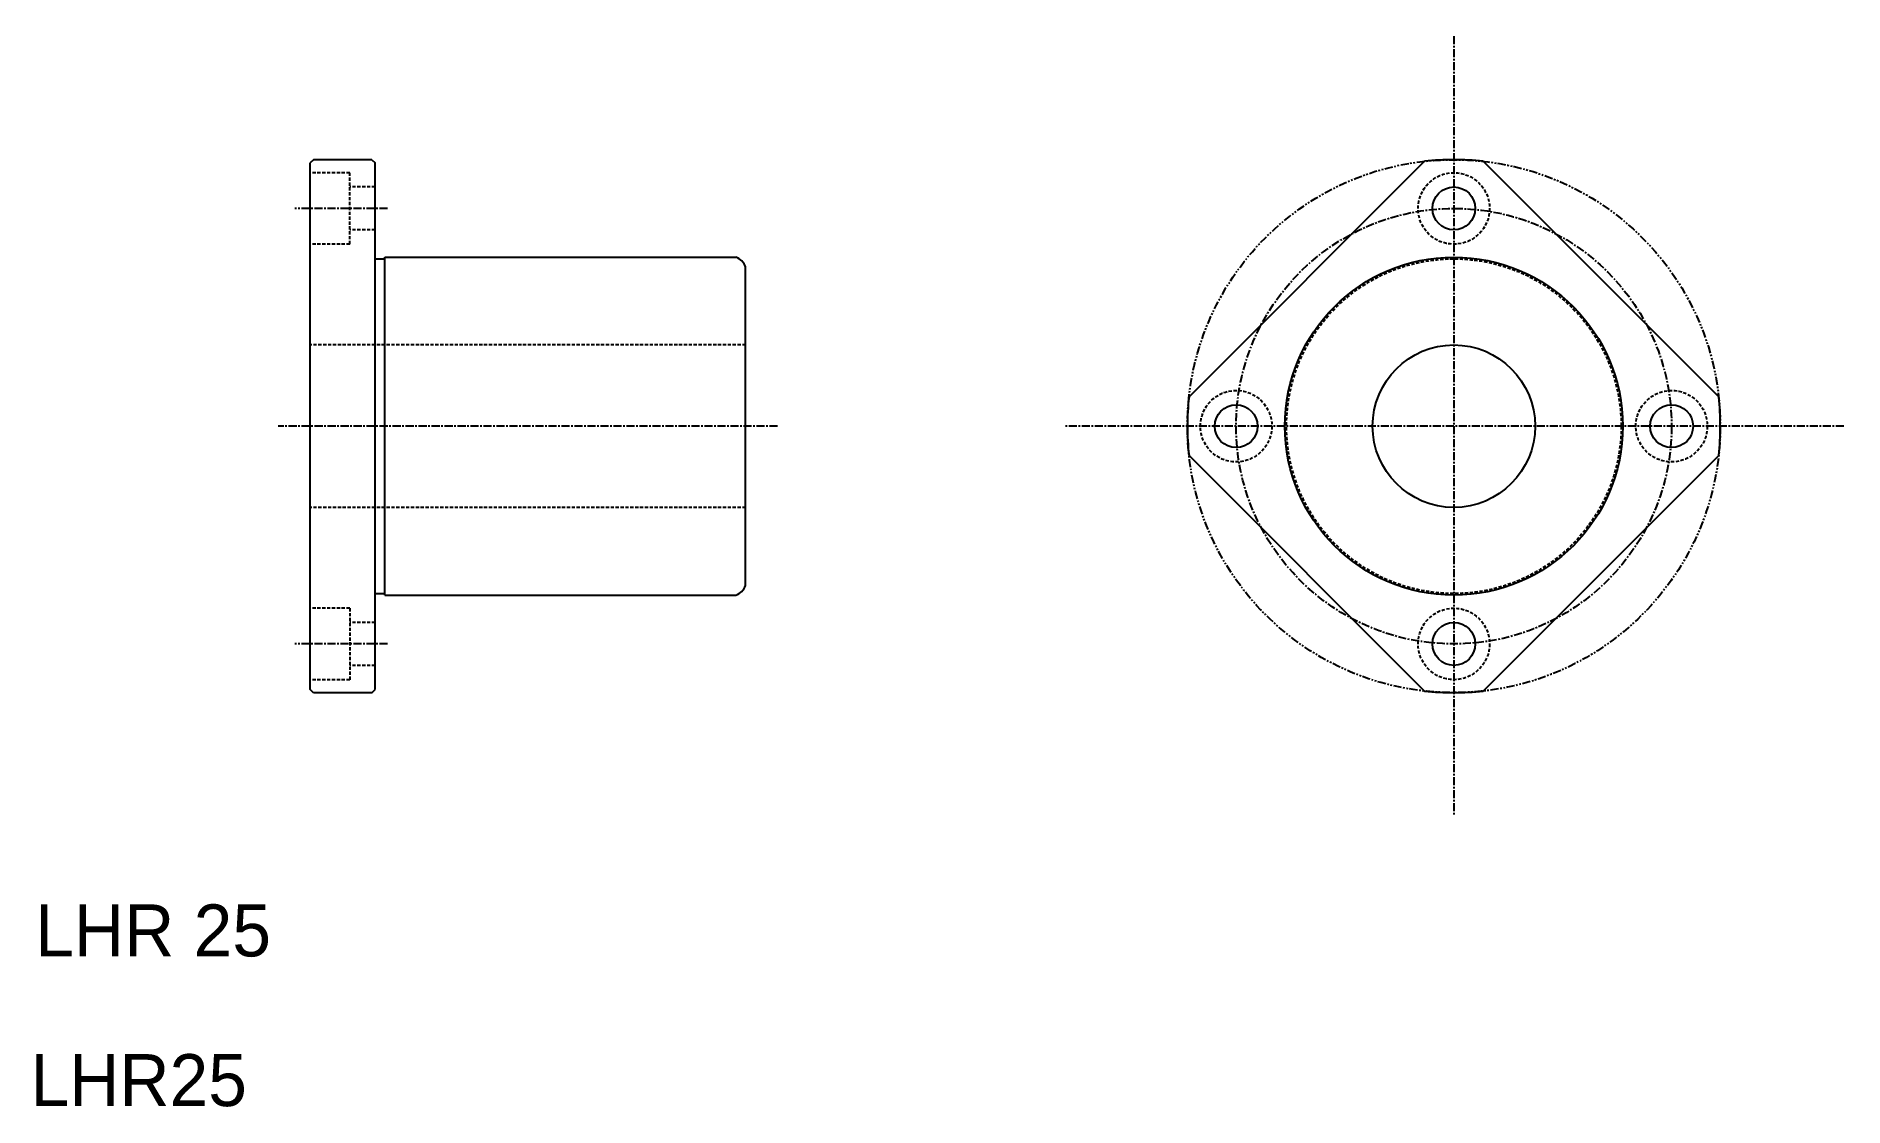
# Model space of a CAD drawing. Extents: x 233 to 511, y 142 to 306.
import ezdxf
from ezdxf.enums import TextEntityAlignment as Align

# ---------------------------------------------------------------- set-up
doc = ezdxf.new("R2010")
doc.units = 0
for name, pattern in [('CENTER', [2, 1.25, -0.25, 0.25, -0.25]), ('DASHED', [0.75, 0.5, -0.25]), ('PHANTOM', [2.5, 1.25, -0.25, 0.25, -0.25, 0.25, -0.25])]:
    doc.linetypes.add(name, pattern=pattern)
doc.layers.get('0').update_dxf_attribs({"linetype": 'CONTINUOUS'})
doc.layers.add('CENTER', color=1, linetype='CENTER')

msp = doc.modelspace()

# ---------------------------------------------------------------- linework, layer by layer
at = {"color": 7, "linetype": 'CONTINUOUS'}
for p, q in [((275.59, 287.4), (275.09, 286.9)), ((275.09, 205.9), (275.09, 286.9)), ((284.59, 287.4), (275.59, 287.4)), ((284.59, 287.4), (285.09, 286.9)), ((285.09, 205.9), (285.09, 286.9)), ((410.32, 250.91), (446.57, 287.16)), ((455.58, 287.16), (491.83, 250.91)), ((285.09, 272.15), (286.59, 272.15)), ((286.59, 272.4), (340.59, 272.4)), ((286.59, 220.4), (286.59, 272.4)), ((342.09, 221.9), (342.09, 270.91)), ((410.32, 241.9), (446.57, 205.65)), ((455.58, 205.65), (491.83, 241.9)), ((285.09, 220.65), (286.59, 220.65)), ((286.59, 220.4), (340.59, 220.4)), ((298.97, 220.4), (298.97, 220.4)), ((312.84, 220.4), (312.84, 220.4)), ((275.59, 205.4), (275.09, 205.9)), ((284.59, 205.4), (285.09, 205.9)), ((284.59, 205.4), (275.59, 205.4))]:
    msp.add_line(p, q, dxfattribs=at)
at = {"color": 3, "linetype": 'DASHED'}
for p, q in [((281.19, 285.4), (275.09, 285.4)), ((281.19, 274.4), (281.19, 285.4)), ((285.09, 283.2), (281.19, 283.2)), ((285.09, 276.6), (281.19, 276.6)), ((281.19, 274.4), (275.09, 274.4)), ((342.09, 258.9), (275.09, 258.9)), ((342.09, 233.9), (275.09, 233.9)), ((281.19, 218.4), (275.09, 218.4)), ((281.19, 218.4), (281.19, 207.4)), ((285.09, 216.2), (281.19, 216.2)), ((285.09, 209.6), (281.19, 209.6)), ((281.19, 207.4), (275.09, 207.4))]:
    msp.add_line(p, q, dxfattribs=at)
at = {"color": 3, "linetype": 'PHANTOM'}
msp.add_circle((451.07, 246.4), 41, dxfattribs=at)
at = {"color": 3, "linetype": 'DASHED'}
for centre, radius in [((451.07, 279.9), 5.5), ((451.07, 246.4), 25.75), ((417.57, 246.4), 5.5), ((484.57, 246.4), 5.5), ((451.07, 212.9), 5.5)]:
    msp.add_circle(centre, radius, dxfattribs=at)
at = {"color": 7, "linetype": 'CONTINUOUS'}
for centre, radius in [((451.07, 279.9), 3.3), ((451.07, 246.4), 26), ((451.07, 246.4), 12.5), ((417.57, 246.4), 3.3), ((484.57, 246.4), 3.3), ((451.07, 212.9), 3.3)]:
    msp.add_circle(centre, radius, dxfattribs=at)
for centre, radius, start, end in [((451.07, 246.4), 41, 83.6947, 96.3053), ((339.74, 270.05), 2.5, 19.9484, 70.0516), ((451.07, 246.4), 41, 173.6947, 186.3053), ((451.07, 246.4), 41, 353.6947, 6.3053), ((339.74, 222.75), 2.5, 289.9484, 340.0516), ((451.07, 246.4), 41, 263.6947, 276.3053)]:
    msp.add_arc(centre, radius, start, end, dxfattribs=at)
at = {"layer": 'CENTER', "color": 1, "linetype": 'CENTER'}
for p, q in [((451.07, 306.4), (451.07, 186.4)), ((287.01, 279.9), (272.74, 279.9)), ((347.02, 246.4), (270.19, 246.4)), ((511.07, 246.4), (391.07, 246.4)), ((287.01, 212.9), (272.74, 212.9))]:
    msp.add_line(p, q, dxfattribs=at)
msp.add_circle((451.07, 246.4), 33.5, dxfattribs=at)

# ---------------------------------------------------------------- texts
at = {"color": 7, "linetype": 'CONTINUOUS'}
for s, p in [('LHR 25', (250.93, 162.42)), ('LHR25', (248.71, 139.39))]:
    msp.add_text(s, height=8, dxfattribs=at).set_placement(p, align=Align.BOTTOM_CENTER)

doc.saveas('drawing.dxf')
